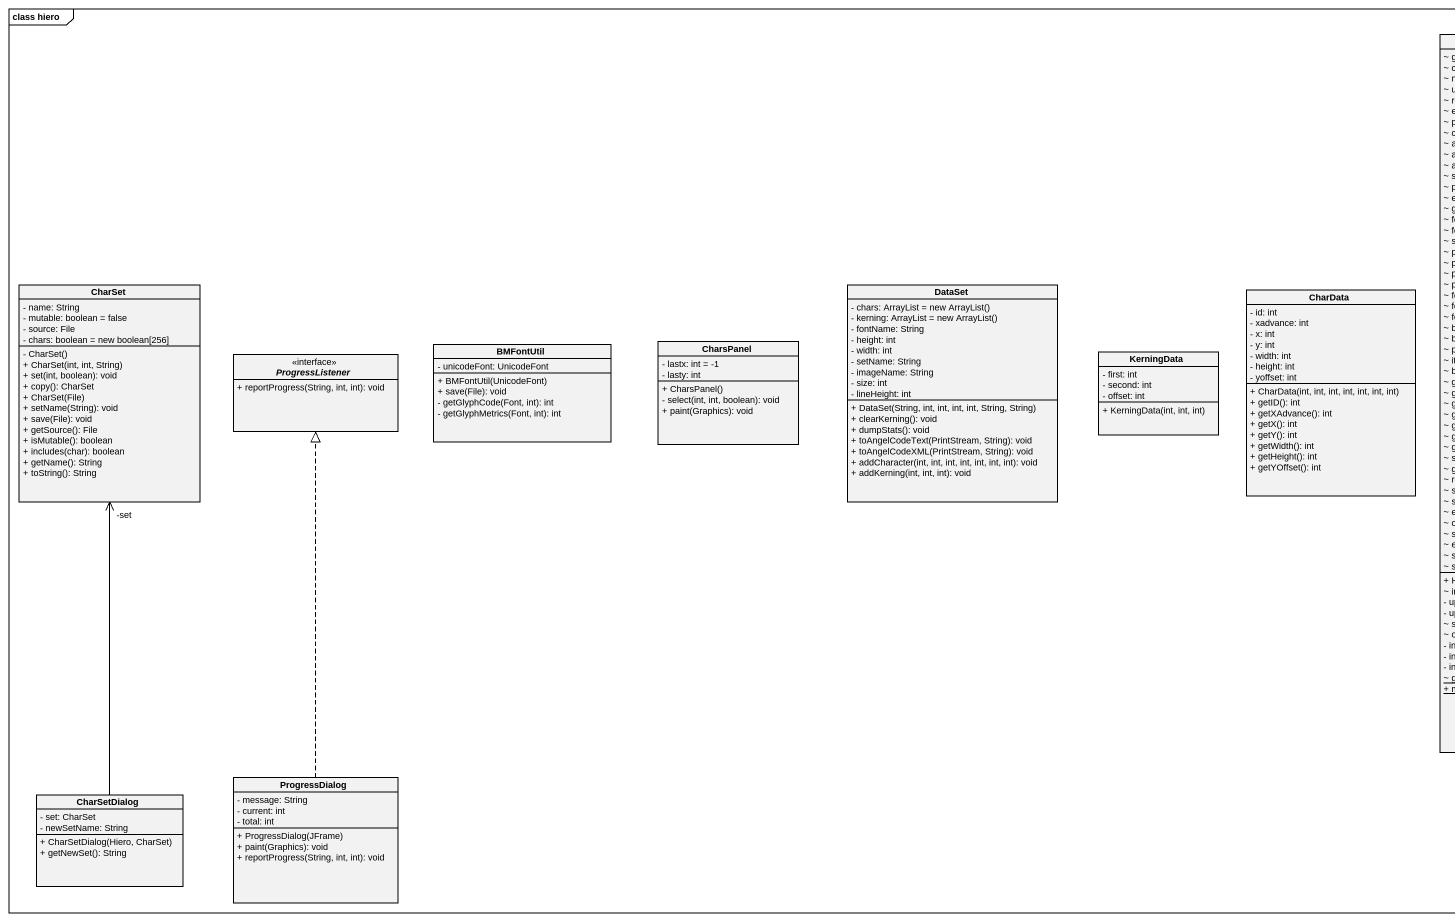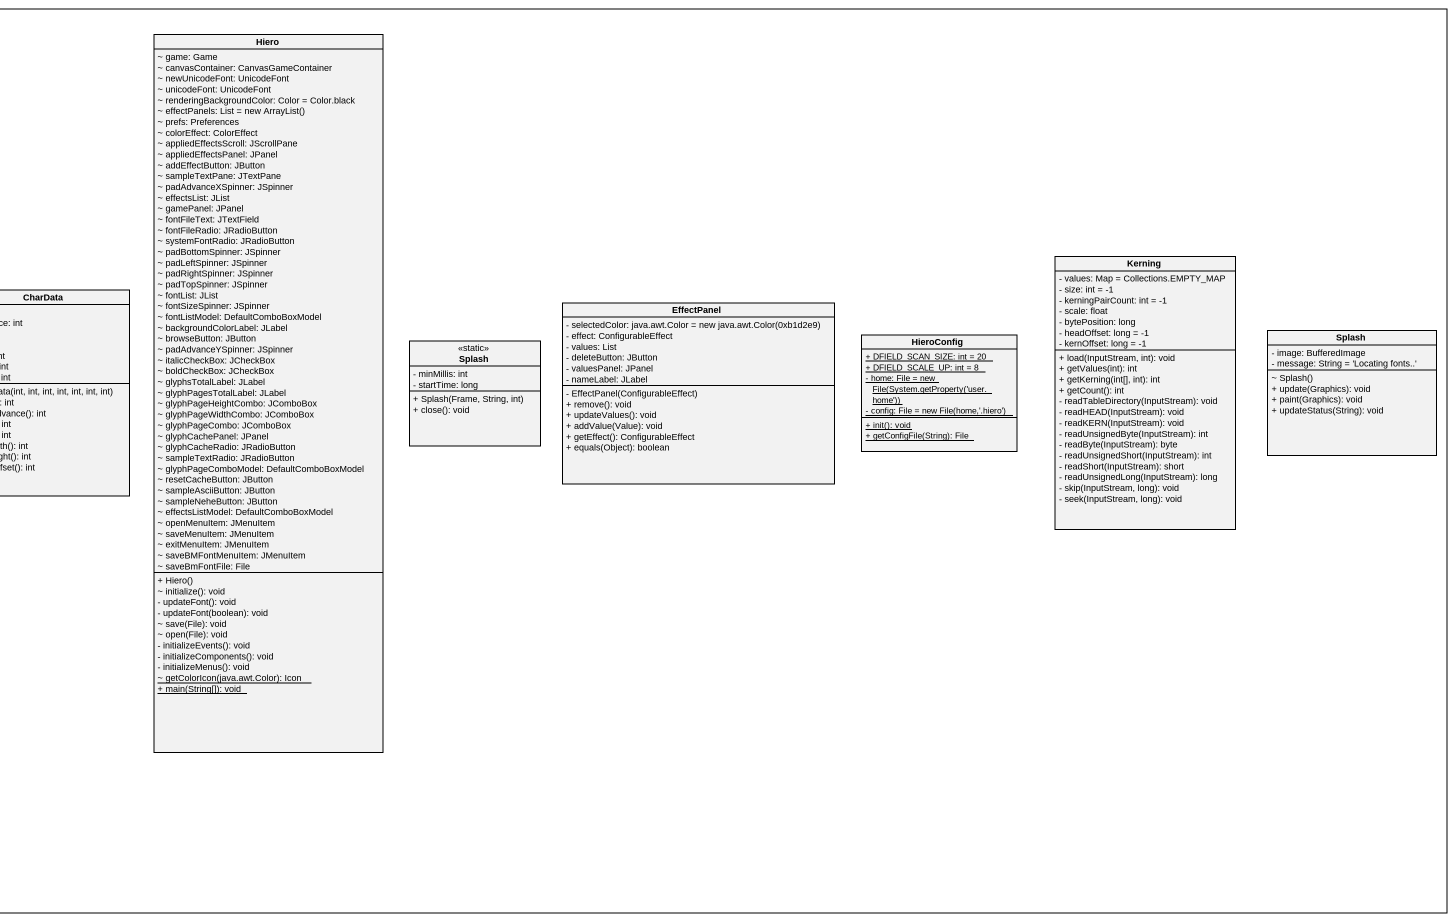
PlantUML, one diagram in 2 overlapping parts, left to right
@startuml
mainframe class hiero
hide circle
hide empty members
skinparam classAttributeIconSize 0
class Hiero {
  ~ game: Game
  ~ canvasContainer: CanvasGameContainer
  ~ newUnicodeFont: UnicodeFont
  ~ unicodeFont: UnicodeFont
  ~ renderingBackgroundColor: Color = Color.black
  {field} ~ effectPanels: List = new ArrayList()
  ~ prefs: Preferences
  ~ colorEffect: ColorEffect
  ~ appliedEffectsScroll: JScrollPane
  ~ appliedEffectsPanel: JPanel
  ~ addEffectButton: JButton
  ~ sampleTextPane: JTextPane
  ~ padAdvanceXSpinner: JSpinner
  ~ effectsList: JList
  ~ gamePanel: JPanel
  ~ fontFileText: JTextField
  ~ fontFileRadio: JRadioButton
  ~ systemFontRadio: JRadioButton
  ~ padBottomSpinner: JSpinner
  ~ padLeftSpinner: JSpinner
  ~ padRightSpinner: JSpinner
  ~ padTopSpinner: JSpinner
  ~ fontList: JList
  ~ fontSizeSpinner: JSpinner
  ~ fontListModel: DefaultComboBoxModel
  ~ backgroundColorLabel: JLabel
  ~ browseButton: JButton
  ~ padAdvanceYSpinner: JSpinner
  ~ italicCheckBox: JCheckBox
  ~ boldCheckBox: JCheckBox
  ~ glyphsTotalLabel: JLabel
  ~ glyphPagesTotalLabel: JLabel
  ~ glyphPageHeightCombo: JComboBox
  ~ glyphPageWidthCombo: JComboBox
  ~ glyphPageCombo: JComboBox
  ~ glyphCachePanel: JPanel
  ~ glyphCacheRadio: JRadioButton
  ~ sampleTextRadio: JRadioButton
  ~ glyphPageComboModel: DefaultComboBoxModel
  ~ resetCacheButton: JButton
  ~ sampleAsciiButton: JButton
  ~ sampleNeheButton: JButton
  ~ effectsListModel: DefaultComboBoxModel
  ~ openMenuItem: JMenuItem
  ~ saveMenuItem: JMenuItem
  ~ exitMenuItem: JMenuItem
  ~ saveBMFontMenuItem: JMenuItem
  ~ saveBmFontFile: File
  + Hiero()
  ~ initialize(): void
  - updateFont(): void
  - updateFont(boolean): void
  ~ save(File): void
  ~ open(File): void
  - initializeEvents(): void
  - initializeComponents(): void
  - initializeMenus(): void
  {static} ~ getColorIcon(java.awt.Color): Icon
  {static} + main(String[]): void
}
class Kerning {
  - values: Map = Collections.EMPTY_MAP
  - size: int = -1
  - kerningPairCount: int = -1
  - scale: float
  - bytePosition: long
  - headOffset: long = -1
  - kernOffset: long = -1
  + load(InputStream, int): void
  + getValues(int): int
  + getKerning(int[], int): int
  + getCount(): int
  - readTableDirectory(InputStream): void
  - readHEAD(InputStream): void
  - readKERN(InputStream): void
  - readUnsignedByte(InputStream): int
  - readByte(InputStream): byte
  - readUnsignedShort(InputStream): int
  - readShort(InputStream): short
  - readUnsignedLong(InputStream): long
  - skip(InputStream, long): void
  - seek(InputStream, long): void
}
class CharSet {
  - name: String
  - mutable: boolean = false
  - source: File
  - chars: boolean = new boolean[256]
  - CharSet()
  + CharSet(int, int, String)
  + set(int, boolean): void
  + copy(): CharSet
  + CharSet(File)
  + setName(String): void
  + save(File): void
  + getSource(): File
  + isMutable(): boolean
  + includes(char): boolean
  + getName(): String
  + toString(): String
}
class DataSet {
  {field} - chars: ArrayList = new ArrayList()
  {field} - kerning: ArrayList = new ArrayList()
  - fontName: String
  - height: int
  - width: int
  - setName: String
  - imageName: String
  - size: int
  - lineHeight: int
  + DataSet(String, int, int, int, int, String, String)
  + clearKerning(): void
  + dumpStats(): void
  + toAngelCodeText(PrintStream, String): void
  + toAngelCodeXML(PrintStream, String): void
  + addCharacter(int, int, int, int, int, int, int): void
  + addKerning(int, int, int): void
}
class CharData {
  - id: int
  - xadvance: int
  - x: int
  - y: int
  - width: int
  - height: int
  - yoffset: int
  + CharData(int, int, int, int, int, int, int)
  + getID(): int
  + getXAdvance(): int
  + getX(): int
  + getY(): int
  + getWidth(): int
  + getHeight(): int
  + getYOffset(): int
}
class EffectPanel {
  {field} - selectedColor: java.awt.Color = new java.awt.Color(0xb1d2e9)
  - effect: ConfigurableEffect
  - values: List
  - deleteButton: JButton
  - valuesPanel: JPanel
  - nameLabel: JLabel
  - EffectPanel(ConfigurableEffect)
  + remove(): void
  + updateValues(): void
  + addValue(Value): void
  + getEffect(): ConfigurableEffect
  + equals(Object): boolean
}
class CharsPanel {
  - lastx: int = -1
  - lasty: int
  + CharsPanel()
  - select(int, int, boolean): void
  + paint(Graphics): void
}
class Splash <<static>> {
  - minMillis: int
  - startTime: long
  + Splash(Frame, String, int)
  + close(): void
}
class HieroConfig {
  {static} + DFIELD_SCAN_SIZE: int = 20
  {static} + DFIELD_SCALE_UP: int = 8
  {static} {field} - home: File = new File(System.getProperty('user.home'))
  {static} {field} - config: File = new File(home,'.hiero')
  {static} + init(): void
  {static} + getConfigFile(String): File
}
class "Splash" as Splash_2 {
  - image: BufferedImage
  - message: String = 'Locating fonts..'
  ~ Splash()
  + update(Graphics): void
  + paint(Graphics): void
  + updateStatus(String): void
}
interface ProgressListener <<interface>> {
  + reportProgress(String, int, int): void
}
class BMFontUtil {
  - unicodeFont: UnicodeFont
  + BMFontUtil(UnicodeFont)
  + save(File): void
  - getGlyphCode(Font, int): int
  - getGlyphMetrics(Font, int): int
}
class KerningData {
  - first: int
  - second: int
  - offset: int
  + KerningData(int, int, int)
}
class CharSetDialog {
  - set: CharSet
  - newSetName: String
  + CharSetDialog(Hiero, CharSet)
  + getNewSet(): String
}
class ProgressDialog {
  - message: String
  - current: int
  - total: int
  + ProgressDialog(JFrame)
  + paint(Graphics): void
  + reportProgress(String, int, int): void
}
CharSetDialog -up-> "-set" CharSet
ProgressDialog .up.|> ProgressListener
@enduml
